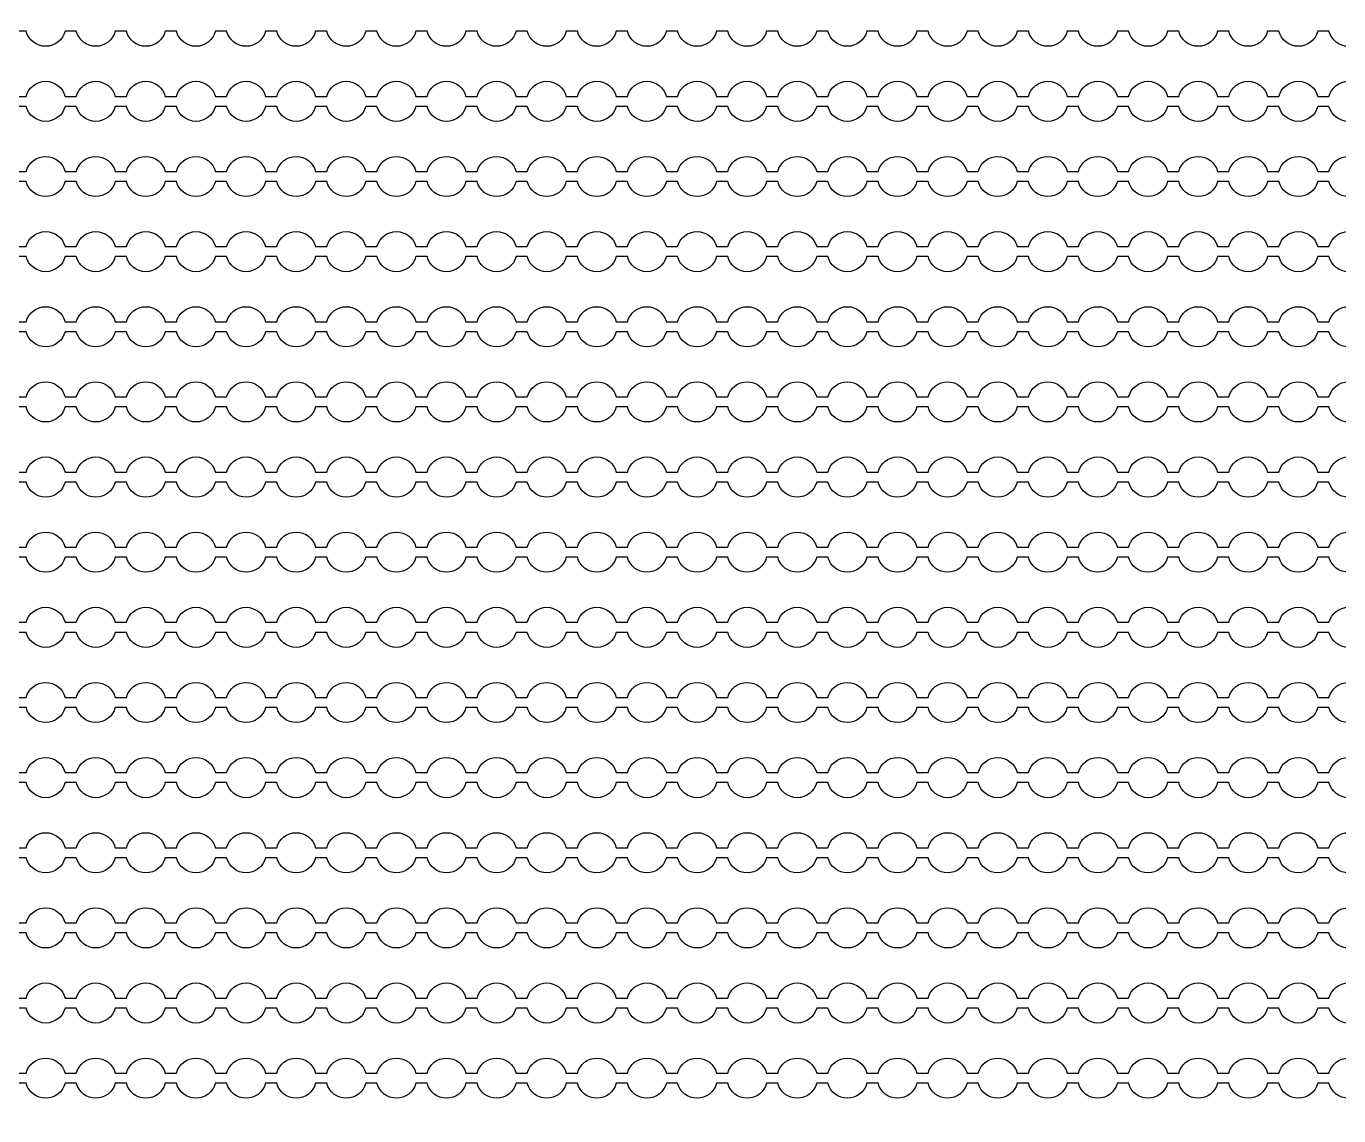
# Model space of a CAD drawing. Extents: x 4056 to 105656, y 4120 to 105720.
# Drawn here: x 65508 to 66817, y 47796 to 48884 of the extents above; entities that cross this region are included whole.
import ezdxf

# ---------------------------------------------------------------- set-up
doc = ezdxf.new("R2010")
doc.units = 13
doc.header["$MEASUREMENT"] = 0
doc.layers.add('Main Layer', color=7, linetype='Continuous', lineweight=0)

msp = doc.modelspace()

# ---------------------------------------------------------------- linework, layer by layer
for points in [[(66846.5, 48878.9, -0.774597), (66807.7, 48878.9), (66796.5, 48878.9, -0.774597), (66757.7, 48878.9), (66746.5, 48878.9, -0.774597), (66707.7, 48878.9), (66696.5, 48878.9, -0.774597), (66657.7, 48878.9), (66646.5, 48878.9, -0.774597), (66607.7, 48878.9), (66596.5, 48878.9, -0.774597), (66557.7, 48878.9), (66546.5, 48878.9, -0.774597), (66507.7, 48878.9), (66496.5, 48878.9, -0.774597), (66457.7, 48878.9), (66446.5, 48878.9, -0.774597), (66407.7, 48878.9), (66396.5, 48878.9, -0.774597), (66357.7, 48878.9), (66346.5, 48878.9, -0.774597), (66307.7, 48878.9), (66296.5, 48878.9, -0.774597), (66257.7, 48878.9), (66246.5, 48878.9, -0.774597), (66207.7, 48878.9), (66196.5, 48878.9, -0.774597), (66157.7, 48878.9), (66146.5, 48878.9, -0.774597), (66107.7, 48878.9), (66096.5, 48878.9, -0.774597), (66057.7, 48878.9), (66046.5, 48878.9, -0.774597), (66007.7, 48878.9), (65996.5, 48878.9, -0.774597), (65957.7, 48878.9), (65946.5, 48878.9, -0.774597), (65907.7, 48878.9), (65896.5, 48878.9, -0.774597), (65857.7, 48878.9), (65846.5, 48878.9, -0.774597), (65807.7, 48878.9), (65796.5, 48878.9, -0.774597), (65757.7, 48878.9), (65746.5, 48878.9, -0.774597), (65707.7, 48878.9), (65696.5, 48878.9, -0.774597), (65657.7, 48878.9), (65646.5, 48878.9, -0.774597), (65607.7, 48878.9), (65596.5, 48878.9, -0.774597), (65557.7, 48878.9), (65546.5, 48878.9, -0.774597), (65507.7, 48878.9), (65496.5, 48878.9, -0.774597)], [(65496.5, 48813.9), (65507.7, 48813.9, -0.774597), (65546.5, 48813.9), (65557.7, 48813.9, -0.774597), (65596.5, 48813.9), (65607.7, 48813.9, -0.774597), (65646.5, 48813.9), (65657.7, 48813.9, -0.774597), (65696.5, 48813.9), (65707.7, 48813.9, -0.774597), (65746.5, 48813.9), (65757.7, 48813.9, -0.774597), (65796.5, 48813.9), (65807.7, 48813.9, -0.774597), (65846.5, 48813.9), (65857.7, 48813.9, -0.774597), (65896.5, 48813.9), (65907.7, 48813.9, -0.774597), (65946.5, 48813.9), (65957.7, 48813.9, -0.774597), (65996.5, 48813.9), (66007.7, 48813.9, -0.774597), (66046.5, 48813.9), (66057.7, 48813.9, -0.774597), (66096.5, 48813.9), (66107.7, 48813.9, -0.774597), (66146.5, 48813.9), (66157.7, 48813.9, -0.774597), (66196.5, 48813.9), (66207.7, 48813.9, -0.774597), (66246.5, 48813.9), (66257.7, 48813.9, -0.774597), (66296.5, 48813.9), (66307.7, 48813.9, -0.774597), (66346.5, 48813.9), (66357.7, 48813.9, -0.774597), (66396.5, 48813.9), (66407.7, 48813.9, -0.774597), (66446.5, 48813.9), (66457.7, 48813.9, -0.774597), (66496.5, 48813.9), (66507.7, 48813.9, -0.774597), (66546.5, 48813.9), (66557.7, 48813.9, -0.774597), (66596.5, 48813.9), (66607.7, 48813.9, -0.774597), (66646.5, 48813.9), (66657.7, 48813.9, -0.774597), (66696.5, 48813.9), (66707.7, 48813.9, -0.774597), (66746.5, 48813.9), (66757.7, 48813.9, -0.774597), (66796.5, 48813.9), (66807.7, 48813.9, -0.774597), (66846.5, 48813.9)], [(66846.5, 48803.9, -0.774597), (66807.7, 48803.9), (66796.5, 48803.9, -0.774597), (66757.7, 48803.9), (66746.5, 48803.9, -0.774597), (66707.7, 48803.9), (66696.5, 48803.9, -0.774597), (66657.7, 48803.9), (66646.5, 48803.9, -0.774597), (66607.7, 48803.9), (66596.5, 48803.9, -0.774597), (66557.7, 48803.9), (66546.5, 48803.9, -0.774597), (66507.7, 48803.9), (66496.5, 48803.9, -0.774597), (66457.7, 48803.9), (66446.5, 48803.9, -0.774597), (66407.7, 48803.9), (66396.5, 48803.9, -0.774597), (66357.7, 48803.9), (66346.5, 48803.9, -0.774597), (66307.7, 48803.9), (66296.5, 48803.9, -0.774597), (66257.7, 48803.9), (66246.5, 48803.9, -0.774597), (66207.7, 48803.9), (66196.5, 48803.9, -0.774597), (66157.7, 48803.9), (66146.5, 48803.9, -0.774597), (66107.7, 48803.9), (66096.5, 48803.9, -0.774597), (66057.7, 48803.9), (66046.5, 48803.9, -0.774597), (66007.7, 48803.9), (65996.5, 48803.9, -0.774597), (65957.7, 48803.9), (65946.5, 48803.9, -0.774597), (65907.7, 48803.9), (65896.5, 48803.9, -0.774597), (65857.7, 48803.9), (65846.5, 48803.9, -0.774597), (65807.7, 48803.9), (65796.5, 48803.9, -0.774597), (65757.7, 48803.9), (65746.5, 48803.9, -0.774597), (65707.7, 48803.9), (65696.5, 48803.9, -0.774597), (65657.7, 48803.9), (65646.5, 48803.9, -0.774597), (65607.7, 48803.9), (65596.5, 48803.9, -0.774597), (65557.7, 48803.9), (65546.5, 48803.9, -0.774597), (65507.7, 48803.9), (65496.5, 48803.9, -0.774597)], [(65496.5, 48738.9), (65507.7, 48738.9, -0.774597), (65546.5, 48738.9), (65557.7, 48738.9, -0.774597), (65596.5, 48738.9), (65607.7, 48738.9, -0.774597), (65646.5, 48738.9), (65657.7, 48738.9, -0.774597), (65696.5, 48738.9), (65707.7, 48738.9, -0.774597), (65746.5, 48738.9), (65757.7, 48738.9, -0.774597), (65796.5, 48738.9), (65807.7, 48738.9, -0.774597), (65846.5, 48738.9), (65857.7, 48738.9, -0.774597), (65896.5, 48738.9), (65907.7, 48738.9, -0.774597), (65946.5, 48738.9), (65957.7, 48738.9, -0.774597), (65996.5, 48738.9), (66007.7, 48738.9, -0.774597), (66046.5, 48738.9), (66057.7, 48738.9, -0.774597), (66096.5, 48738.9), (66107.7, 48738.9, -0.774597), (66146.5, 48738.9), (66157.7, 48738.9, -0.774597), (66196.5, 48738.9), (66207.7, 48738.9, -0.774597), (66246.5, 48738.9), (66257.7, 48738.9, -0.774597), (66296.5, 48738.9), (66307.7, 48738.9, -0.774597), (66346.5, 48738.9), (66357.7, 48738.9, -0.774597), (66396.5, 48738.9), (66407.7, 48738.9, -0.774597), (66446.5, 48738.9), (66457.7, 48738.9, -0.774597), (66496.5, 48738.9), (66507.7, 48738.9, -0.774597), (66546.5, 48738.9), (66557.7, 48738.9, -0.774597), (66596.5, 48738.9), (66607.7, 48738.9, -0.774597), (66646.5, 48738.9), (66657.7, 48738.9, -0.774597), (66696.5, 48738.9), (66707.7, 48738.9, -0.774597), (66746.5, 48738.9), (66757.7, 48738.9, -0.774597), (66796.5, 48738.9), (66807.7, 48738.9, -0.774597), (66846.5, 48738.9)], [(66846.5, 48728.9, -0.774597), (66807.7, 48728.9), (66796.5, 48728.9, -0.774597), (66757.7, 48728.9), (66746.5, 48728.9, -0.774597), (66707.7, 48728.9), (66696.5, 48728.9, -0.774597), (66657.7, 48728.9), (66646.5, 48728.9, -0.774597), (66607.7, 48728.9), (66596.5, 48728.9, -0.774597), (66557.7, 48728.9), (66546.5, 48728.9, -0.774597), (66507.7, 48728.9), (66496.5, 48728.9, -0.774597), (66457.7, 48728.9), (66446.5, 48728.9, -0.774597), (66407.7, 48728.9), (66396.5, 48728.9, -0.774597), (66357.7, 48728.9), (66346.5, 48728.9, -0.774597), (66307.7, 48728.9), (66296.5, 48728.9, -0.774597), (66257.7, 48728.9), (66246.5, 48728.9, -0.774597), (66207.7, 48728.9), (66196.5, 48728.9, -0.774597), (66157.7, 48728.9), (66146.5, 48728.9, -0.774597), (66107.7, 48728.9), (66096.5, 48728.9, -0.774597), (66057.7, 48728.9), (66046.5, 48728.9, -0.774597), (66007.7, 48728.9), (65996.5, 48728.9, -0.774597), (65957.7, 48728.9), (65946.5, 48728.9, -0.774597), (65907.7, 48728.9), (65896.5, 48728.9, -0.774597), (65857.7, 48728.9), (65846.5, 48728.9, -0.774597), (65807.7, 48728.9), (65796.5, 48728.9, -0.774597), (65757.7, 48728.9), (65746.5, 48728.9, -0.774597), (65707.7, 48728.9), (65696.5, 48728.9, -0.774597), (65657.7, 48728.9), (65646.5, 48728.9, -0.774597), (65607.7, 48728.9), (65596.5, 48728.9, -0.774597), (65557.7, 48728.9), (65546.5, 48728.9, -0.774597), (65507.7, 48728.9), (65496.5, 48728.9, -0.774597)], [(65496.5, 48663.9), (65507.7, 48663.9, -0.774597), (65546.5, 48663.9), (65557.7, 48663.9, -0.774597), (65596.5, 48663.9), (65607.7, 48663.9, -0.774597), (65646.5, 48663.9), (65657.7, 48663.9, -0.774597), (65696.5, 48663.9), (65707.7, 48663.9, -0.774597), (65746.5, 48663.9), (65757.7, 48663.9, -0.774597), (65796.5, 48663.9), (65807.7, 48663.9, -0.774597), (65846.5, 48663.9), (65857.7, 48663.9, -0.774597), (65896.5, 48663.9), (65907.7, 48663.9, -0.774597), (65946.5, 48663.9), (65957.7, 48663.9, -0.774597), (65996.5, 48663.9), (66007.7, 48663.9, -0.774597), (66046.5, 48663.9), (66057.7, 48663.9, -0.774597), (66096.5, 48663.9), (66107.7, 48663.9, -0.774597), (66146.5, 48663.9), (66157.7, 48663.9, -0.774597), (66196.5, 48663.9), (66207.7, 48663.9, -0.774597), (66246.5, 48663.9), (66257.7, 48663.9, -0.774597), (66296.5, 48663.9), (66307.7, 48663.9, -0.774597), (66346.5, 48663.9), (66357.7, 48663.9, -0.774597), (66396.5, 48663.9), (66407.7, 48663.9, -0.774597), (66446.5, 48663.9), (66457.7, 48663.9, -0.774597), (66496.5, 48663.9), (66507.7, 48663.9, -0.774597), (66546.5, 48663.9), (66557.7, 48663.9, -0.774597), (66596.5, 48663.9), (66607.7, 48663.9, -0.774597), (66646.5, 48663.9), (66657.7, 48663.9, -0.774597), (66696.5, 48663.9), (66707.7, 48663.9, -0.774597), (66746.5, 48663.9), (66757.7, 48663.9, -0.774597), (66796.5, 48663.9), (66807.7, 48663.9, -0.774597), (66846.5, 48663.9)], [(66846.5, 48653.9, -0.774597), (66807.7, 48653.9), (66796.5, 48653.9, -0.774597), (66757.7, 48653.9), (66746.5, 48653.9, -0.774597), (66707.7, 48653.9), (66696.5, 48653.9, -0.774597), (66657.7, 48653.9), (66646.5, 48653.9, -0.774597), (66607.7, 48653.9), (66596.5, 48653.9, -0.774597), (66557.7, 48653.9), (66546.5, 48653.9, -0.774597), (66507.7, 48653.9), (66496.5, 48653.9, -0.774597), (66457.7, 48653.9), (66446.5, 48653.9, -0.774597), (66407.7, 48653.9), (66396.5, 48653.9, -0.774597), (66357.7, 48653.9), (66346.5, 48653.9, -0.774597), (66307.7, 48653.9), (66296.5, 48653.9, -0.774597), (66257.7, 48653.9), (66246.5, 48653.9, -0.774597), (66207.7, 48653.9), (66196.5, 48653.9, -0.774597), (66157.7, 48653.9), (66146.5, 48653.9, -0.774597), (66107.7, 48653.9), (66096.5, 48653.9, -0.774597), (66057.7, 48653.9), (66046.5, 48653.9, -0.774597), (66007.7, 48653.9), (65996.5, 48653.9, -0.774597), (65957.7, 48653.9), (65946.5, 48653.9, -0.774597), (65907.7, 48653.9), (65896.5, 48653.9, -0.774597), (65857.7, 48653.9), (65846.5, 48653.9, -0.774597), (65807.7, 48653.9), (65796.5, 48653.9, -0.774597), (65757.7, 48653.9), (65746.5, 48653.9, -0.774597), (65707.7, 48653.9), (65696.5, 48653.9, -0.774597), (65657.7, 48653.9), (65646.5, 48653.9, -0.774597), (65607.7, 48653.9), (65596.5, 48653.9, -0.774597), (65557.7, 48653.9), (65546.5, 48653.9, -0.774597), (65507.7, 48653.9), (65496.5, 48653.9, -0.774597)], [(65496.5, 48588.9), (65507.7, 48588.9, -0.774597), (65546.5, 48588.9), (65557.7, 48588.9, -0.774597), (65596.5, 48588.9), (65607.7, 48588.9, -0.774597), (65646.5, 48588.9), (65657.7, 48588.9, -0.774597), (65696.5, 48588.9), (65707.7, 48588.9, -0.774597), (65746.5, 48588.9), (65757.7, 48588.9, -0.774597), (65796.5, 48588.9), (65807.7, 48588.9, -0.774597), (65846.5, 48588.9), (65857.7, 48588.9, -0.774597), (65896.5, 48588.9), (65907.7, 48588.9, -0.774597), (65946.5, 48588.9), (65957.7, 48588.9, -0.774597), (65996.5, 48588.9), (66007.7, 48588.9, -0.774597), (66046.5, 48588.9), (66057.7, 48588.9, -0.774597), (66096.5, 48588.9), (66107.7, 48588.9, -0.774597), (66146.5, 48588.9), (66157.7, 48588.9, -0.774597), (66196.5, 48588.9), (66207.7, 48588.9, -0.774597), (66246.5, 48588.9), (66257.7, 48588.9, -0.774597), (66296.5, 48588.9), (66307.7, 48588.9, -0.774597), (66346.5, 48588.9), (66357.7, 48588.9, -0.774597), (66396.5, 48588.9), (66407.7, 48588.9, -0.774597), (66446.5, 48588.9), (66457.7, 48588.9, -0.774597), (66496.5, 48588.9), (66507.7, 48588.9, -0.774597), (66546.5, 48588.9), (66557.7, 48588.9, -0.774597), (66596.5, 48588.9), (66607.7, 48588.9, -0.774597), (66646.5, 48588.9), (66657.7, 48588.9, -0.774597), (66696.5, 48588.9), (66707.7, 48588.9, -0.774597), (66746.5, 48588.9), (66757.7, 48588.9, -0.774597), (66796.5, 48588.9), (66807.7, 48588.9, -0.774597), (66846.5, 48588.9)], [(66846.5, 48578.9, -0.774597), (66807.7, 48578.9), (66796.5, 48578.9, -0.774597), (66757.7, 48578.9), (66746.5, 48578.9, -0.774597), (66707.7, 48578.9), (66696.5, 48578.9, -0.774597), (66657.7, 48578.9), (66646.5, 48578.9, -0.774597), (66607.7, 48578.9), (66596.5, 48578.9, -0.774597), (66557.7, 48578.9), (66546.5, 48578.9, -0.774597), (66507.7, 48578.9), (66496.5, 48578.9, -0.774597), (66457.7, 48578.9), (66446.5, 48578.9, -0.774597), (66407.7, 48578.9), (66396.5, 48578.9, -0.774597), (66357.7, 48578.9), (66346.5, 48578.9, -0.774597), (66307.7, 48578.9), (66296.5, 48578.9, -0.774597), (66257.7, 48578.9), (66246.5, 48578.9, -0.774597), (66207.7, 48578.9), (66196.5, 48578.9, -0.774597), (66157.7, 48578.9), (66146.5, 48578.9, -0.774597), (66107.7, 48578.9), (66096.5, 48578.9, -0.774597), (66057.7, 48578.9), (66046.5, 48578.9, -0.774597), (66007.7, 48578.9), (65996.5, 48578.9, -0.774597), (65957.7, 48578.9), (65946.5, 48578.9, -0.774597), (65907.7, 48578.9), (65896.5, 48578.9, -0.774597), (65857.7, 48578.9), (65846.5, 48578.9, -0.774597), (65807.7, 48578.9), (65796.5, 48578.9, -0.774597), (65757.7, 48578.9), (65746.5, 48578.9, -0.774597), (65707.7, 48578.9), (65696.5, 48578.9, -0.774597), (65657.7, 48578.9), (65646.5, 48578.9, -0.774597), (65607.7, 48578.9), (65596.5, 48578.9, -0.774597), (65557.7, 48578.9), (65546.5, 48578.9, -0.774597), (65507.7, 48578.9), (65496.5, 48578.9, -0.774597)], [(65496.5, 48513.9), (65507.7, 48513.9, -0.774597), (65546.5, 48513.9), (65557.7, 48513.9, -0.774597), (65596.5, 48513.9), (65607.7, 48513.9, -0.774597), (65646.5, 48513.9), (65657.7, 48513.9, -0.774597), (65696.5, 48513.9), (65707.7, 48513.9, -0.774597), (65746.5, 48513.9), (65757.7, 48513.9, -0.774597), (65796.5, 48513.9), (65807.7, 48513.9, -0.774597), (65846.5, 48513.9), (65857.7, 48513.9, -0.774597), (65896.5, 48513.9), (65907.7, 48513.9, -0.774597), (65946.5, 48513.9), (65957.7, 48513.9, -0.774597), (65996.5, 48513.9), (66007.7, 48513.9, -0.774597), (66046.5, 48513.9), (66057.7, 48513.9, -0.774597), (66096.5, 48513.9), (66107.7, 48513.9, -0.774597), (66146.5, 48513.9), (66157.7, 48513.9, -0.774597), (66196.5, 48513.9), (66207.7, 48513.9, -0.774597), (66246.5, 48513.9), (66257.7, 48513.9, -0.774597), (66296.5, 48513.9), (66307.7, 48513.9, -0.774597), (66346.5, 48513.9), (66357.7, 48513.9, -0.774597), (66396.5, 48513.9), (66407.7, 48513.9, -0.774597), (66446.5, 48513.9), (66457.7, 48513.9, -0.774597), (66496.5, 48513.9), (66507.7, 48513.9, -0.774597), (66546.5, 48513.9), (66557.7, 48513.9, -0.774597), (66596.5, 48513.9), (66607.7, 48513.9, -0.774597), (66646.5, 48513.9), (66657.7, 48513.9, -0.774597), (66696.5, 48513.9), (66707.7, 48513.9, -0.774597), (66746.5, 48513.9), (66757.7, 48513.9, -0.774597), (66796.5, 48513.9), (66807.7, 48513.9, -0.774597), (66846.5, 48513.9)], [(66846.5, 48503.9, -0.774597), (66807.7, 48503.9), (66796.5, 48503.9, -0.774597), (66757.7, 48503.9), (66746.5, 48503.9, -0.774597), (66707.7, 48503.9), (66696.5, 48503.9, -0.774597), (66657.7, 48503.9), (66646.5, 48503.9, -0.774597), (66607.7, 48503.9), (66596.5, 48503.9, -0.774597), (66557.7, 48503.9), (66546.5, 48503.9, -0.774597), (66507.7, 48503.9), (66496.5, 48503.9, -0.774597), (66457.7, 48503.9), (66446.5, 48503.9, -0.774597), (66407.7, 48503.9), (66396.5, 48503.9, -0.774597), (66357.7, 48503.9), (66346.5, 48503.9, -0.774597), (66307.7, 48503.9), (66296.5, 48503.9, -0.774597), (66257.7, 48503.9), (66246.5, 48503.9, -0.774597), (66207.7, 48503.9), (66196.5, 48503.9, -0.774597), (66157.7, 48503.9), (66146.5, 48503.9, -0.774597), (66107.7, 48503.9), (66096.5, 48503.9, -0.774597), (66057.7, 48503.9), (66046.5, 48503.9, -0.774597), (66007.7, 48503.9), (65996.5, 48503.9, -0.774597), (65957.7, 48503.9), (65946.5, 48503.9, -0.774597), (65907.7, 48503.9), (65896.5, 48503.9, -0.774597), (65857.7, 48503.9), (65846.5, 48503.9, -0.774597), (65807.7, 48503.9), (65796.5, 48503.9, -0.774597), (65757.7, 48503.9), (65746.5, 48503.9, -0.774597), (65707.7, 48503.9), (65696.5, 48503.9, -0.774597), (65657.7, 48503.9), (65646.5, 48503.9, -0.774597), (65607.7, 48503.9), (65596.5, 48503.9, -0.774597), (65557.7, 48503.9), (65546.5, 48503.9, -0.774597), (65507.7, 48503.9), (65496.5, 48503.9, -0.774597)], [(65496.5, 48438.9), (65507.7, 48438.9, -0.774597), (65546.5, 48438.9), (65557.7, 48438.9, -0.774597), (65596.5, 48438.9), (65607.7, 48438.9, -0.774597), (65646.5, 48438.9), (65657.7, 48438.9, -0.774597), (65696.5, 48438.9), (65707.7, 48438.9, -0.774597), (65746.5, 48438.9), (65757.7, 48438.9, -0.774597), (65796.5, 48438.9), (65807.7, 48438.9, -0.774597), (65846.5, 48438.9), (65857.7, 48438.9, -0.774597), (65896.5, 48438.9), (65907.7, 48438.9, -0.774597), (65946.5, 48438.9), (65957.7, 48438.9, -0.774597), (65996.5, 48438.9), (66007.7, 48438.9, -0.774597), (66046.5, 48438.9), (66057.7, 48438.9, -0.774597), (66096.5, 48438.9), (66107.7, 48438.9, -0.774597), (66146.5, 48438.9), (66157.7, 48438.9, -0.774597), (66196.5, 48438.9), (66207.7, 48438.9, -0.774597), (66246.5, 48438.9), (66257.7, 48438.9, -0.774597), (66296.5, 48438.9), (66307.7, 48438.9, -0.774597), (66346.5, 48438.9), (66357.7, 48438.9, -0.774597), (66396.5, 48438.9), (66407.7, 48438.9, -0.774597), (66446.5, 48438.9), (66457.7, 48438.9, -0.774597), (66496.5, 48438.9), (66507.7, 48438.9, -0.774597), (66546.5, 48438.9), (66557.7, 48438.9, -0.774597), (66596.5, 48438.9), (66607.7, 48438.9, -0.774597), (66646.5, 48438.9), (66657.7, 48438.9, -0.774597), (66696.5, 48438.9), (66707.7, 48438.9, -0.774597), (66746.5, 48438.9), (66757.7, 48438.9, -0.774597), (66796.5, 48438.9), (66807.7, 48438.9, -0.774597), (66846.5, 48438.9)], [(66846.5, 48428.9, -0.774597), (66807.7, 48428.9), (66796.5, 48428.9, -0.774597), (66757.7, 48428.9), (66746.5, 48428.9, -0.774597), (66707.7, 48428.9), (66696.5, 48428.9, -0.774597), (66657.7, 48428.9), (66646.5, 48428.9, -0.774597), (66607.7, 48428.9), (66596.5, 48428.9, -0.774597), (66557.7, 48428.9), (66546.5, 48428.9, -0.774597), (66507.7, 48428.9), (66496.5, 48428.9, -0.774597), (66457.7, 48428.9), (66446.5, 48428.9, -0.774597), (66407.7, 48428.9), (66396.5, 48428.9, -0.774597), (66357.7, 48428.9), (66346.5, 48428.9, -0.774597), (66307.7, 48428.9), (66296.5, 48428.9, -0.774597), (66257.7, 48428.9), (66246.5, 48428.9, -0.774597), (66207.7, 48428.9), (66196.5, 48428.9, -0.774597), (66157.7, 48428.9), (66146.5, 48428.9, -0.774597), (66107.7, 48428.9), (66096.5, 48428.9, -0.774597), (66057.7, 48428.9), (66046.5, 48428.9, -0.774597), (66007.7, 48428.9), (65996.5, 48428.9, -0.774597), (65957.7, 48428.9), (65946.5, 48428.9, -0.774597), (65907.7, 48428.9), (65896.5, 48428.9, -0.774597), (65857.7, 48428.9), (65846.5, 48428.9, -0.774597), (65807.7, 48428.9), (65796.5, 48428.9, -0.774597), (65757.7, 48428.9), (65746.5, 48428.9, -0.774597), (65707.7, 48428.9), (65696.5, 48428.9, -0.774597), (65657.7, 48428.9), (65646.5, 48428.9, -0.774597), (65607.7, 48428.9), (65596.5, 48428.9, -0.774597), (65557.7, 48428.9), (65546.5, 48428.9, -0.774597), (65507.7, 48428.9), (65496.5, 48428.9, -0.774597)], [(65496.5, 48363.9), (65507.7, 48363.9, -0.774597), (65546.5, 48363.9), (65557.7, 48363.9, -0.774597), (65596.5, 48363.9), (65607.7, 48363.9, -0.774597), (65646.5, 48363.9), (65657.7, 48363.9, -0.774597), (65696.5, 48363.9), (65707.7, 48363.9, -0.774597), (65746.5, 48363.9), (65757.7, 48363.9, -0.774597), (65796.5, 48363.9), (65807.7, 48363.9, -0.774597), (65846.5, 48363.9), (65857.7, 48363.9, -0.774597), (65896.5, 48363.9), (65907.7, 48363.9, -0.774597), (65946.5, 48363.9), (65957.7, 48363.9, -0.774597), (65996.5, 48363.9), (66007.7, 48363.9, -0.774597), (66046.5, 48363.9), (66057.7, 48363.9, -0.774597), (66096.5, 48363.9), (66107.7, 48363.9, -0.774597), (66146.5, 48363.9), (66157.7, 48363.9, -0.774597), (66196.5, 48363.9), (66207.7, 48363.9, -0.774597), (66246.5, 48363.9), (66257.7, 48363.9, -0.774597), (66296.5, 48363.9), (66307.7, 48363.9, -0.774597), (66346.5, 48363.9), (66357.7, 48363.9, -0.774597), (66396.5, 48363.9), (66407.7, 48363.9, -0.774597), (66446.5, 48363.9), (66457.7, 48363.9, -0.774597), (66496.5, 48363.9), (66507.7, 48363.9, -0.774597), (66546.5, 48363.9), (66557.7, 48363.9, -0.774597), (66596.5, 48363.9), (66607.7, 48363.9, -0.774597), (66646.5, 48363.9), (66657.7, 48363.9, -0.774597), (66696.5, 48363.9), (66707.7, 48363.9, -0.774597), (66746.5, 48363.9), (66757.7, 48363.9, -0.774597), (66796.5, 48363.9), (66807.7, 48363.9, -0.774597), (66846.5, 48363.9)], [(66846.5, 48353.9, -0.774597), (66807.7, 48353.9), (66796.5, 48353.9, -0.774597), (66757.7, 48353.9), (66746.5, 48353.9, -0.774597), (66707.7, 48353.9), (66696.5, 48353.9, -0.774597), (66657.7, 48353.9), (66646.5, 48353.9, -0.774597), (66607.7, 48353.9), (66596.5, 48353.9, -0.774597), (66557.7, 48353.9), (66546.5, 48353.9, -0.774597), (66507.7, 48353.9), (66496.5, 48353.9, -0.774597), (66457.7, 48353.9), (66446.5, 48353.9, -0.774597), (66407.7, 48353.9), (66396.5, 48353.9, -0.774597), (66357.7, 48353.9), (66346.5, 48353.9, -0.774597), (66307.7, 48353.9), (66296.5, 48353.9, -0.774597), (66257.7, 48353.9), (66246.5, 48353.9, -0.774597), (66207.7, 48353.9), (66196.5, 48353.9, -0.774597), (66157.7, 48353.9), (66146.5, 48353.9, -0.774597), (66107.7, 48353.9), (66096.5, 48353.9, -0.774597), (66057.7, 48353.9), (66046.5, 48353.9, -0.774597), (66007.7, 48353.9), (65996.5, 48353.9, -0.774597), (65957.7, 48353.9), (65946.5, 48353.9, -0.774597), (65907.7, 48353.9), (65896.5, 48353.9, -0.774597), (65857.7, 48353.9), (65846.5, 48353.9, -0.774597), (65807.7, 48353.9), (65796.5, 48353.9, -0.774597), (65757.7, 48353.9), (65746.5, 48353.9, -0.774597), (65707.7, 48353.9), (65696.5, 48353.9, -0.774597), (65657.7, 48353.9), (65646.5, 48353.9, -0.774597), (65607.7, 48353.9), (65596.5, 48353.9, -0.774597), (65557.7, 48353.9), (65546.5, 48353.9, -0.774597), (65507.7, 48353.9), (65496.5, 48353.9, -0.774597)], [(65496.5, 48288.9), (65507.7, 48288.9, -0.774597), (65546.5, 48288.9), (65557.7, 48288.9, -0.774597), (65596.5, 48288.9), (65607.7, 48288.9, -0.774597), (65646.5, 48288.9), (65657.7, 48288.9, -0.774597), (65696.5, 48288.9), (65707.7, 48288.9, -0.774597), (65746.5, 48288.9), (65757.7, 48288.9, -0.774597), (65796.5, 48288.9), (65807.7, 48288.9, -0.774597), (65846.5, 48288.9), (65857.7, 48288.9, -0.774597), (65896.5, 48288.9), (65907.7, 48288.9, -0.774597), (65946.5, 48288.9), (65957.7, 48288.9, -0.774597), (65996.5, 48288.9), (66007.7, 48288.9, -0.774597), (66046.5, 48288.9), (66057.7, 48288.9, -0.774597), (66096.5, 48288.9), (66107.7, 48288.9, -0.774597), (66146.5, 48288.9), (66157.7, 48288.9, -0.774597), (66196.5, 48288.9), (66207.7, 48288.9, -0.774597), (66246.5, 48288.9), (66257.7, 48288.9, -0.774597), (66296.5, 48288.9), (66307.7, 48288.9, -0.774597), (66346.5, 48288.9), (66357.7, 48288.9, -0.774597), (66396.5, 48288.9), (66407.7, 48288.9, -0.774597), (66446.5, 48288.9), (66457.7, 48288.9, -0.774597), (66496.5, 48288.9), (66507.7, 48288.9, -0.774597), (66546.5, 48288.9), (66557.7, 48288.9, -0.774597), (66596.5, 48288.9), (66607.7, 48288.9, -0.774597), (66646.5, 48288.9), (66657.7, 48288.9, -0.774597), (66696.5, 48288.9), (66707.7, 48288.9, -0.774597), (66746.5, 48288.9), (66757.7, 48288.9, -0.774597), (66796.5, 48288.9), (66807.7, 48288.9, -0.774597), (66846.5, 48288.9)], [(66846.5, 48278.9, -0.774597), (66807.7, 48278.9), (66796.5, 48278.9, -0.774597), (66757.7, 48278.9), (66746.5, 48278.9, -0.774597), (66707.7, 48278.9), (66696.5, 48278.9, -0.774597), (66657.7, 48278.9), (66646.5, 48278.9, -0.774597), (66607.7, 48278.9), (66596.5, 48278.9, -0.774597), (66557.7, 48278.9), (66546.5, 48278.9, -0.774597), (66507.7, 48278.9), (66496.5, 48278.9, -0.774597), (66457.7, 48278.9), (66446.5, 48278.9, -0.774597), (66407.7, 48278.9), (66396.5, 48278.9, -0.774597), (66357.7, 48278.9), (66346.5, 48278.9, -0.774597), (66307.7, 48278.9), (66296.5, 48278.9, -0.774597), (66257.7, 48278.9), (66246.5, 48278.9, -0.774597), (66207.7, 48278.9), (66196.5, 48278.9, -0.774597), (66157.7, 48278.9), (66146.5, 48278.9, -0.774597), (66107.7, 48278.9), (66096.5, 48278.9, -0.774597), (66057.7, 48278.9), (66046.5, 48278.9, -0.774597), (66007.7, 48278.9), (65996.5, 48278.9, -0.774597), (65957.7, 48278.9), (65946.5, 48278.9, -0.774597), (65907.7, 48278.9), (65896.5, 48278.9, -0.774597), (65857.7, 48278.9), (65846.5, 48278.9, -0.774597), (65807.7, 48278.9), (65796.5, 48278.9, -0.774597), (65757.7, 48278.9), (65746.5, 48278.9, -0.774597), (65707.7, 48278.9), (65696.5, 48278.9, -0.774597), (65657.7, 48278.9), (65646.5, 48278.9, -0.774597), (65607.7, 48278.9), (65596.5, 48278.9, -0.774597), (65557.7, 48278.9), (65546.5, 48278.9, -0.774597), (65507.7, 48278.9), (65496.5, 48278.9, -0.774597)], [(65496.5, 48213.9), (65507.7, 48213.9, -0.774597), (65546.5, 48213.9), (65557.7, 48213.9, -0.774597), (65596.5, 48213.9), (65607.7, 48213.9, -0.774597), (65646.5, 48213.9), (65657.7, 48213.9, -0.774597), (65696.5, 48213.9), (65707.7, 48213.9, -0.774597), (65746.5, 48213.9), (65757.7, 48213.9, -0.774597), (65796.5, 48213.9), (65807.7, 48213.9, -0.774597), (65846.5, 48213.9), (65857.7, 48213.9, -0.774597), (65896.5, 48213.9), (65907.7, 48213.9, -0.774597), (65946.5, 48213.9), (65957.7, 48213.9, -0.774597), (65996.5, 48213.9), (66007.7, 48213.9, -0.774597), (66046.5, 48213.9), (66057.7, 48213.9, -0.774597), (66096.5, 48213.9), (66107.7, 48213.9, -0.774597), (66146.5, 48213.9), (66157.7, 48213.9, -0.774597), (66196.5, 48213.9), (66207.7, 48213.9, -0.774597), (66246.5, 48213.9), (66257.7, 48213.9, -0.774597), (66296.5, 48213.9), (66307.7, 48213.9, -0.774597), (66346.5, 48213.9), (66357.7, 48213.9, -0.774597), (66396.5, 48213.9), (66407.7, 48213.9, -0.774597), (66446.5, 48213.9), (66457.7, 48213.9, -0.774597), (66496.5, 48213.9), (66507.7, 48213.9, -0.774597), (66546.5, 48213.9), (66557.7, 48213.9, -0.774597), (66596.5, 48213.9), (66607.7, 48213.9, -0.774597), (66646.5, 48213.9), (66657.7, 48213.9, -0.774597), (66696.5, 48213.9), (66707.7, 48213.9, -0.774597), (66746.5, 48213.9), (66757.7, 48213.9, -0.774597), (66796.5, 48213.9), (66807.7, 48213.9, -0.774597), (66846.5, 48213.9)], [(66846.5, 48203.9, -0.774597), (66807.7, 48203.9), (66796.5, 48203.9, -0.774597), (66757.7, 48203.9), (66746.5, 48203.9, -0.774597), (66707.7, 48203.9), (66696.5, 48203.9, -0.774597), (66657.7, 48203.9), (66646.5, 48203.9, -0.774597), (66607.7, 48203.9), (66596.5, 48203.9, -0.774597), (66557.7, 48203.9), (66546.5, 48203.9, -0.774597), (66507.7, 48203.9), (66496.5, 48203.9, -0.774597), (66457.7, 48203.9), (66446.5, 48203.9, -0.774597), (66407.7, 48203.9), (66396.5, 48203.9, -0.774597), (66357.7, 48203.9), (66346.5, 48203.9, -0.774597), (66307.7, 48203.9), (66296.5, 48203.9, -0.774597), (66257.7, 48203.9), (66246.5, 48203.9, -0.774597), (66207.7, 48203.9), (66196.5, 48203.9, -0.774597), (66157.7, 48203.9), (66146.5, 48203.9, -0.774597), (66107.7, 48203.9), (66096.5, 48203.9, -0.774597), (66057.7, 48203.9), (66046.5, 48203.9, -0.774597), (66007.7, 48203.9), (65996.5, 48203.9, -0.774597), (65957.7, 48203.9), (65946.5, 48203.9, -0.774597), (65907.7, 48203.9), (65896.5, 48203.9, -0.774597), (65857.7, 48203.9), (65846.5, 48203.9, -0.774597), (65807.7, 48203.9), (65796.5, 48203.9, -0.774597), (65757.7, 48203.9), (65746.5, 48203.9, -0.774597), (65707.7, 48203.9), (65696.5, 48203.9, -0.774597), (65657.7, 48203.9), (65646.5, 48203.9, -0.774597), (65607.7, 48203.9), (65596.5, 48203.9, -0.774597), (65557.7, 48203.9), (65546.5, 48203.9, -0.774597), (65507.7, 48203.9), (65496.5, 48203.9, -0.774597)], [(65496.5, 48138.9), (65507.7, 48138.9, -0.774597), (65546.5, 48138.9), (65557.7, 48138.9, -0.774597), (65596.5, 48138.9), (65607.7, 48138.9, -0.774597), (65646.5, 48138.9), (65657.7, 48138.9, -0.774597), (65696.5, 48138.9), (65707.7, 48138.9, -0.774597), (65746.5, 48138.9), (65757.7, 48138.9, -0.774597), (65796.5, 48138.9), (65807.7, 48138.9, -0.774597), (65846.5, 48138.9), (65857.7, 48138.9, -0.774597), (65896.5, 48138.9), (65907.7, 48138.9, -0.774597), (65946.5, 48138.9), (65957.7, 48138.9, -0.774597), (65996.5, 48138.9), (66007.7, 48138.9, -0.774597), (66046.5, 48138.9), (66057.7, 48138.9, -0.774597), (66096.5, 48138.9), (66107.7, 48138.9, -0.774597), (66146.5, 48138.9), (66157.7, 48138.9, -0.774597), (66196.5, 48138.9), (66207.7, 48138.9, -0.774597), (66246.5, 48138.9), (66257.7, 48138.9, -0.774597), (66296.5, 48138.9), (66307.7, 48138.9, -0.774597), (66346.5, 48138.9), (66357.7, 48138.9, -0.774597), (66396.5, 48138.9), (66407.7, 48138.9, -0.774597), (66446.5, 48138.9), (66457.7, 48138.9, -0.774597), (66496.5, 48138.9), (66507.7, 48138.9, -0.774597), (66546.5, 48138.9), (66557.7, 48138.9, -0.774597), (66596.5, 48138.9), (66607.7, 48138.9, -0.774597), (66646.5, 48138.9), (66657.7, 48138.9, -0.774597), (66696.5, 48138.9), (66707.7, 48138.9, -0.774597), (66746.5, 48138.9), (66757.7, 48138.9, -0.774597), (66796.5, 48138.9), (66807.7, 48138.9, -0.774597), (66846.5, 48138.9)], [(66846.5, 48128.9, -0.774597), (66807.7, 48128.9), (66796.5, 48128.9, -0.774597), (66757.7, 48128.9), (66746.5, 48128.9, -0.774597), (66707.7, 48128.9), (66696.5, 48128.9, -0.774597), (66657.7, 48128.9), (66646.5, 48128.9, -0.774597), (66607.7, 48128.9), (66596.5, 48128.9, -0.774597), (66557.7, 48128.9), (66546.5, 48128.9, -0.774597), (66507.7, 48128.9), (66496.5, 48128.9, -0.774597), (66457.7, 48128.9), (66446.5, 48128.9, -0.774597), (66407.7, 48128.9), (66396.5, 48128.9, -0.774597), (66357.7, 48128.9), (66346.5, 48128.9, -0.774597), (66307.7, 48128.9), (66296.5, 48128.9, -0.774597), (66257.7, 48128.9), (66246.5, 48128.9, -0.774597), (66207.7, 48128.9), (66196.5, 48128.9, -0.774597), (66157.7, 48128.9), (66146.5, 48128.9, -0.774597), (66107.7, 48128.9), (66096.5, 48128.9, -0.774597), (66057.7, 48128.9), (66046.5, 48128.9, -0.774597), (66007.7, 48128.9), (65996.5, 48128.9, -0.774597), (65957.7, 48128.9), (65946.5, 48128.9, -0.774597), (65907.7, 48128.9), (65896.5, 48128.9, -0.774597), (65857.7, 48128.9), (65846.5, 48128.9, -0.774597), (65807.7, 48128.9), (65796.5, 48128.9, -0.774597), (65757.7, 48128.9), (65746.5, 48128.9, -0.774597), (65707.7, 48128.9), (65696.5, 48128.9, -0.774597), (65657.7, 48128.9), (65646.5, 48128.9, -0.774597), (65607.7, 48128.9), (65596.5, 48128.9, -0.774597), (65557.7, 48128.9), (65546.5, 48128.9, -0.774597), (65507.7, 48128.9), (65496.5, 48128.9, -0.774597)], [(65496.5, 48063.9), (65507.7, 48063.9, -0.774597), (65546.5, 48063.9), (65557.7, 48063.9, -0.774597), (65596.5, 48063.9), (65607.7, 48063.9, -0.774597), (65646.5, 48063.9), (65657.7, 48063.9, -0.774597), (65696.5, 48063.9), (65707.7, 48063.9, -0.774597), (65746.5, 48063.9), (65757.7, 48063.9, -0.774597), (65796.5, 48063.9), (65807.7, 48063.9, -0.774597), (65846.5, 48063.9), (65857.7, 48063.9, -0.774597), (65896.5, 48063.9), (65907.7, 48063.9, -0.774597), (65946.5, 48063.9), (65957.7, 48063.9, -0.774597), (65996.5, 48063.9), (66007.7, 48063.9, -0.774597), (66046.5, 48063.9), (66057.7, 48063.9, -0.774597), (66096.5, 48063.9), (66107.7, 48063.9, -0.774597), (66146.5, 48063.9), (66157.7, 48063.9, -0.774597), (66196.5, 48063.9), (66207.7, 48063.9, -0.774597), (66246.5, 48063.9), (66257.7, 48063.9, -0.774597), (66296.5, 48063.9), (66307.7, 48063.9, -0.774597), (66346.5, 48063.9), (66357.7, 48063.9, -0.774597), (66396.5, 48063.9), (66407.7, 48063.9, -0.774597), (66446.5, 48063.9), (66457.7, 48063.9, -0.774597), (66496.5, 48063.9), (66507.7, 48063.9, -0.774597), (66546.5, 48063.9), (66557.7, 48063.9, -0.774597), (66596.5, 48063.9), (66607.7, 48063.9, -0.774597), (66646.5, 48063.9), (66657.7, 48063.9, -0.774597), (66696.5, 48063.9), (66707.7, 48063.9, -0.774597), (66746.5, 48063.9), (66757.7, 48063.9, -0.774597), (66796.5, 48063.9), (66807.7, 48063.9, -0.774597), (66846.5, 48063.9)], [(66846.5, 48053.9, -0.774597), (66807.7, 48053.9), (66796.5, 48053.9, -0.774597), (66757.7, 48053.9), (66746.5, 48053.9, -0.774597), (66707.7, 48053.9), (66696.5, 48053.9, -0.774597), (66657.7, 48053.9), (66646.5, 48053.9, -0.774597), (66607.7, 48053.9), (66596.5, 48053.9, -0.774597), (66557.7, 48053.9), (66546.5, 48053.9, -0.774597), (66507.7, 48053.9), (66496.5, 48053.9, -0.774597), (66457.7, 48053.9), (66446.5, 48053.9, -0.774597), (66407.7, 48053.9), (66396.5, 48053.9, -0.774597), (66357.7, 48053.9), (66346.5, 48053.9, -0.774597), (66307.7, 48053.9), (66296.5, 48053.9, -0.774597), (66257.7, 48053.9), (66246.5, 48053.9, -0.774597), (66207.7, 48053.9), (66196.5, 48053.9, -0.774597), (66157.7, 48053.9), (66146.5, 48053.9, -0.774597), (66107.7, 48053.9), (66096.5, 48053.9, -0.774597), (66057.7, 48053.9), (66046.5, 48053.9, -0.774597), (66007.7, 48053.9), (65996.5, 48053.9, -0.774597), (65957.7, 48053.9), (65946.5, 48053.9, -0.774597), (65907.7, 48053.9), (65896.5, 48053.9, -0.774597), (65857.7, 48053.9), (65846.5, 48053.9, -0.774597), (65807.7, 48053.9), (65796.5, 48053.9, -0.774597), (65757.7, 48053.9), (65746.5, 48053.9, -0.774597), (65707.7, 48053.9), (65696.5, 48053.9, -0.774597), (65657.7, 48053.9), (65646.5, 48053.9, -0.774597), (65607.7, 48053.9), (65596.5, 48053.9, -0.774597), (65557.7, 48053.9), (65546.5, 48053.9, -0.774597), (65507.7, 48053.9), (65496.5, 48053.9, -0.774597)], [(65496.5, 47988.9), (65507.7, 47988.9, -0.774597), (65546.5, 47988.9), (65557.7, 47988.9, -0.774597), (65596.5, 47988.9), (65607.7, 47988.9, -0.774597), (65646.5, 47988.9), (65657.7, 47988.9, -0.774597), (65696.5, 47988.9), (65707.7, 47988.9, -0.774597), (65746.5, 47988.9), (65757.7, 47988.9, -0.774597), (65796.5, 47988.9), (65807.7, 47988.9, -0.774597), (65846.5, 47988.9), (65857.7, 47988.9, -0.774597), (65896.5, 47988.9), (65907.7, 47988.9, -0.774597), (65946.5, 47988.9), (65957.7, 47988.9, -0.774597), (65996.5, 47988.9), (66007.7, 47988.9, -0.774597), (66046.5, 47988.9), (66057.7, 47988.9, -0.774597), (66096.5, 47988.9), (66107.7, 47988.9, -0.774597), (66146.5, 47988.9), (66157.7, 47988.9, -0.774597), (66196.5, 47988.9), (66207.7, 47988.9, -0.774597), (66246.5, 47988.9), (66257.7, 47988.9, -0.774597), (66296.5, 47988.9), (66307.7, 47988.9, -0.774597), (66346.5, 47988.9), (66357.7, 47988.9, -0.774597), (66396.5, 47988.9), (66407.7, 47988.9, -0.774597), (66446.5, 47988.9), (66457.7, 47988.9, -0.774597), (66496.5, 47988.9), (66507.7, 47988.9, -0.774597), (66546.5, 47988.9), (66557.7, 47988.9, -0.774597), (66596.5, 47988.9), (66607.7, 47988.9, -0.774597), (66646.5, 47988.9), (66657.7, 47988.9, -0.774597), (66696.5, 47988.9), (66707.7, 47988.9, -0.774597), (66746.5, 47988.9), (66757.7, 47988.9, -0.774597), (66796.5, 47988.9), (66807.7, 47988.9, -0.774597), (66846.5, 47988.9)], [(66846.5, 47978.9, -0.774597), (66807.7, 47978.9), (66796.5, 47978.9, -0.774597), (66757.7, 47978.9), (66746.5, 47978.9, -0.774597), (66707.7, 47978.9), (66696.5, 47978.9, -0.774597), (66657.7, 47978.9), (66646.5, 47978.9, -0.774597), (66607.7, 47978.9), (66596.5, 47978.9, -0.774597), (66557.7, 47978.9), (66546.5, 47978.9, -0.774597), (66507.7, 47978.9), (66496.5, 47978.9, -0.774597), (66457.7, 47978.9), (66446.5, 47978.9, -0.774597), (66407.7, 47978.9), (66396.5, 47978.9, -0.774597), (66357.7, 47978.9), (66346.5, 47978.9, -0.774597), (66307.7, 47978.9), (66296.5, 47978.9, -0.774597), (66257.7, 47978.9), (66246.5, 47978.9, -0.774597), (66207.7, 47978.9), (66196.5, 47978.9, -0.774597), (66157.7, 47978.9), (66146.5, 47978.9, -0.774597), (66107.7, 47978.9), (66096.5, 47978.9, -0.774597), (66057.7, 47978.9), (66046.5, 47978.9, -0.774597), (66007.7, 47978.9), (65996.5, 47978.9, -0.774597), (65957.7, 47978.9), (65946.5, 47978.9, -0.774597), (65907.7, 47978.9), (65896.5, 47978.9, -0.774597), (65857.7, 47978.9), (65846.5, 47978.9, -0.774597), (65807.7, 47978.9), (65796.5, 47978.9, -0.774597), (65757.7, 47978.9), (65746.5, 47978.9, -0.774597), (65707.7, 47978.9), (65696.5, 47978.9, -0.774597), (65657.7, 47978.9), (65646.5, 47978.9, -0.774597), (65607.7, 47978.9), (65596.5, 47978.9, -0.774597), (65557.7, 47978.9), (65546.5, 47978.9, -0.774597), (65507.7, 47978.9), (65496.5, 47978.9, -0.774597)], [(65496.5, 47913.9), (65507.7, 47913.9, -0.774597), (65546.5, 47913.9), (65557.7, 47913.9, -0.774597), (65596.5, 47913.9), (65607.7, 47913.9, -0.774597), (65646.5, 47913.9), (65657.7, 47913.9, -0.774597), (65696.5, 47913.9), (65707.7, 47913.9, -0.774597), (65746.5, 47913.9), (65757.7, 47913.9, -0.774597), (65796.5, 47913.9), (65807.7, 47913.9, -0.774597), (65846.5, 47913.9), (65857.7, 47913.9, -0.774597), (65896.5, 47913.9), (65907.7, 47913.9, -0.774597), (65946.5, 47913.9), (65957.7, 47913.9, -0.774597), (65996.5, 47913.9), (66007.7, 47913.9, -0.774597), (66046.5, 47913.9), (66057.7, 47913.9, -0.774597), (66096.5, 47913.9), (66107.7, 47913.9, -0.774597), (66146.5, 47913.9), (66157.7, 47913.9, -0.774597), (66196.5, 47913.9), (66207.7, 47913.9, -0.774597), (66246.5, 47913.9), (66257.7, 47913.9, -0.774597), (66296.5, 47913.9), (66307.7, 47913.9, -0.774597), (66346.5, 47913.9), (66357.7, 47913.9, -0.774597), (66396.5, 47913.9), (66407.7, 47913.9, -0.774597), (66446.5, 47913.9), (66457.7, 47913.9, -0.774597), (66496.5, 47913.9), (66507.7, 47913.9, -0.774597), (66546.5, 47913.9), (66557.7, 47913.9, -0.774597), (66596.5, 47913.9), (66607.7, 47913.9, -0.774597), (66646.5, 47913.9), (66657.7, 47913.9, -0.774597), (66696.5, 47913.9), (66707.7, 47913.9, -0.774597), (66746.5, 47913.9), (66757.7, 47913.9, -0.774597), (66796.5, 47913.9), (66807.7, 47913.9, -0.774597), (66846.5, 47913.9)], [(66846.5, 47903.9, -0.774597), (66807.7, 47903.9), (66796.5, 47903.9, -0.774597), (66757.7, 47903.9), (66746.5, 47903.9, -0.774597), (66707.7, 47903.9), (66696.5, 47903.9, -0.774597), (66657.7, 47903.9), (66646.5, 47903.9, -0.774597), (66607.7, 47903.9), (66596.5, 47903.9, -0.774597), (66557.7, 47903.9), (66546.5, 47903.9, -0.774597), (66507.7, 47903.9), (66496.5, 47903.9, -0.774597), (66457.7, 47903.9), (66446.5, 47903.9, -0.774597), (66407.7, 47903.9), (66396.5, 47903.9, -0.774597), (66357.7, 47903.9), (66346.5, 47903.9, -0.774597), (66307.7, 47903.9), (66296.5, 47903.9, -0.774597), (66257.7, 47903.9), (66246.5, 47903.9, -0.774597), (66207.7, 47903.9), (66196.5, 47903.9, -0.774597), (66157.7, 47903.9), (66146.5, 47903.9, -0.774597), (66107.7, 47903.9), (66096.5, 47903.9, -0.774597), (66057.7, 47903.9), (66046.5, 47903.9, -0.774597), (66007.7, 47903.9), (65996.5, 47903.9, -0.774597), (65957.7, 47903.9), (65946.5, 47903.9, -0.774597), (65907.7, 47903.9), (65896.5, 47903.9, -0.774597), (65857.7, 47903.9), (65846.5, 47903.9, -0.774597), (65807.7, 47903.9), (65796.5, 47903.9, -0.774597), (65757.7, 47903.9), (65746.5, 47903.9, -0.774597), (65707.7, 47903.9), (65696.5, 47903.9, -0.774597), (65657.7, 47903.9), (65646.5, 47903.9, -0.774597), (65607.7, 47903.9), (65596.5, 47903.9, -0.774597), (65557.7, 47903.9), (65546.5, 47903.9, -0.774597), (65507.7, 47903.9), (65496.5, 47903.9, -0.774597)], [(65496.5, 47838.9), (65507.7, 47838.9, -0.774597), (65546.5, 47838.9), (65557.7, 47838.9, -0.774597), (65596.5, 47838.9), (65607.7, 47838.9, -0.774597), (65646.5, 47838.9), (65657.7, 47838.9, -0.774597), (65696.5, 47838.9), (65707.7, 47838.9, -0.774597), (65746.5, 47838.9), (65757.7, 47838.9, -0.774597), (65796.5, 47838.9), (65807.7, 47838.9, -0.774597), (65846.5, 47838.9), (65857.7, 47838.9, -0.774597), (65896.5, 47838.9), (65907.7, 47838.9, -0.774597), (65946.5, 47838.9), (65957.7, 47838.9, -0.774597), (65996.5, 47838.9), (66007.7, 47838.9, -0.774597), (66046.5, 47838.9), (66057.7, 47838.9, -0.774597), (66096.5, 47838.9), (66107.7, 47838.9, -0.774597), (66146.5, 47838.9), (66157.7, 47838.9, -0.774597), (66196.5, 47838.9), (66207.7, 47838.9, -0.774597), (66246.5, 47838.9), (66257.7, 47838.9, -0.774597), (66296.5, 47838.9), (66307.7, 47838.9, -0.774597), (66346.5, 47838.9), (66357.7, 47838.9, -0.774597), (66396.5, 47838.9), (66407.7, 47838.9, -0.774597), (66446.5, 47838.9), (66457.7, 47838.9, -0.774597), (66496.5, 47838.9), (66507.7, 47838.9, -0.774597), (66546.5, 47838.9), (66557.7, 47838.9, -0.774597), (66596.5, 47838.9), (66607.7, 47838.9, -0.774597), (66646.5, 47838.9), (66657.7, 47838.9, -0.774597), (66696.5, 47838.9), (66707.7, 47838.9, -0.774597), (66746.5, 47838.9), (66757.7, 47838.9, -0.774597), (66796.5, 47838.9), (66807.7, 47838.9, -0.774597), (66846.5, 47838.9)], [(66846.5, 47828.9, -0.774597), (66807.7, 47828.9), (66796.5, 47828.9, -0.774597), (66757.7, 47828.9), (66746.5, 47828.9, -0.774597), (66707.7, 47828.9), (66696.5, 47828.9, -0.774597), (66657.7, 47828.9), (66646.5, 47828.9, -0.774597), (66607.7, 47828.9), (66596.5, 47828.9, -0.774597), (66557.7, 47828.9), (66546.5, 47828.9, -0.774597), (66507.7, 47828.9), (66496.5, 47828.9, -0.774597), (66457.7, 47828.9), (66446.5, 47828.9, -0.774597), (66407.7, 47828.9), (66396.5, 47828.9, -0.774597), (66357.7, 47828.9), (66346.5, 47828.9, -0.774597), (66307.7, 47828.9), (66296.5, 47828.9, -0.774597), (66257.7, 47828.9), (66246.5, 47828.9, -0.774597), (66207.7, 47828.9), (66196.5, 47828.9, -0.774597), (66157.7, 47828.9), (66146.5, 47828.9, -0.774597), (66107.7, 47828.9), (66096.5, 47828.9, -0.774597), (66057.7, 47828.9), (66046.5, 47828.9, -0.774597), (66007.7, 47828.9), (65996.5, 47828.9, -0.774597), (65957.7, 47828.9), (65946.5, 47828.9, -0.774597), (65907.7, 47828.9), (65896.5, 47828.9, -0.774597), (65857.7, 47828.9), (65846.5, 47828.9, -0.774597), (65807.7, 47828.9), (65796.5, 47828.9, -0.774597), (65757.7, 47828.9), (65746.5, 47828.9, -0.774597), (65707.7, 47828.9), (65696.5, 47828.9, -0.774597), (65657.7, 47828.9), (65646.5, 47828.9, -0.774597), (65607.7, 47828.9), (65596.5, 47828.9, -0.774597), (65557.7, 47828.9), (65546.5, 47828.9, -0.774597), (65507.7, 47828.9), (65496.5, 47828.9, -0.774597)]]:
    msp.add_lwpolyline(points, format="xyb")
at = {"layer": 'Main Layer'}
msp.add_circle((54856, 54920.5), 50800, dxfattribs=at)

doc.saveas('drawing.dxf')
